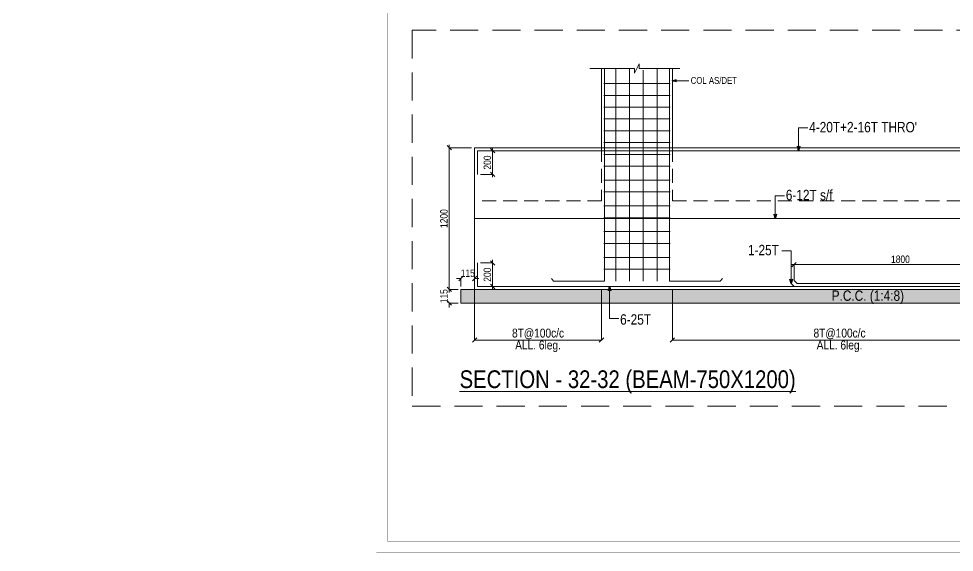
# Model space of a CAD drawing. Header units: millimetres. Extents: x 1112055 to 3390982, y -148532 to 766891.
# Drawn here: x 2311479 to 2343160, y 210041 to 228121 of the extents above; entities that cross this region are included whole.
import ezdxf

# ---------------------------------------------------------------- set-up
doc = ezdxf.new("R2010")
doc.units = ezdxf.units.MM
doc.header["$PDMODE"] = 35
doc.header["$PDSIZE"] = -25
doc.linetypes.add('Hidden', pattern=[9.525, 6.35, -3.175])
for name, color, linetype, lineweight in [('B FOOTING', 49, 'Continuous', 20), ('B HATCH', 250, 'Continuous', 0), ('B P.C.C', 251, 'Continuous', 0), ('B STEEL', 34, 'Continuous', 15), ('B STEEL TEXT', 7, 'Continuous', 15), ('B TITLE BLOCK', 250, 'Continuous', 0), ('B-COL NO', 7, 'Continuous', 5), ('B-ST DIM', 250, 'Continuous', 18), ('P STEEL', 7, 'Continuous', 30)]:
    doc.layers.add(name, color=color, linetype=linetype, lineweight=lineweight)
doc.styles.add('ARIAL', font='arial.ttf')
doc.styles.add('Q1', font='g13f12d.shx', dxfattribs={"width": 0.8})
doc.styles.add('SWINC', font='swissc.ttf')
doc.styles.add('SWINS', font='swissc.ttf')
doc.dimstyles.new('BH-STD', dxfattribs={"dimscale": 0, "dimtxt": 230, "dimasz": 125, "dimexe": 0, "dimexo": 100, "dimgap": 50, "dimtad": 1, "dimdec": 0, "dimzin": 1, "dimdsep": 46, "dimtxsty": 'Q1', "dimblk": 'ARCHTICK', "dimcen": 1, "dimdle": 100, "dimclrd": 250, "dimclre": 250, "dimclrt": 256, "dimadec": 0, "dimazin": 0, "dimtfac": 1, "dimtdec": 0, "dimtix": 1, "dimtofl": 0, "dimtmove": 0, "dimatfit": 2, "dimfxl": 1, "dimtolj": 1, "dimtzin": 0, "dimlwd": 9, "dimlwe": 9, "dimarcsym": 0})
doc.dimstyles.new('BHOOMI', dxfattribs={"dimtxt": 230, "dimasz": 150, "dimexe": 10, "dimexo": 0, "dimgap": 25, "dimtad": 1, "dimdec": 0, "dimzin": 0, "dimdsep": 46, "dimtxsty": 'SWINC', "dimblk": 'OBLIQUE', "dimcen": 0.09, "dimclrd": 250, "dimclre": 250, "dimclrt": 256, "dimaunit": 1, "dimadec": 3, "dimazin": 0, "dimtfac": 1, "dimtdec": 0, "dimtofl": 0, "dimtmove": 1, "dimatfit": 3, "dimfxl": 100, "dimtolj": 1, "dimtzin": 0, "dimlwd": 9, "dimlwe": 5, "dimarcsym": 0})
doc.dimstyles.new('DIM 1', dxfattribs={"dimscale": 0, "dimtxt": 230, "dimasz": 150, "dimexe": 0.18, "dimexo": 0.0625, "dimgap": 0.5, "dimtad": 1, "dimdec": 0, "dimzin": 0, "dimdsep": 46, "dimtxsty": 'ARIAL', "dimblk": 'OBLIQUE', "dimcen": 6, "dimse1": 1, "dimse2": 1, "dimclrd": 256, "dimclrt": 256, "dimadec": 0, "dimazin": 2, "dimtfac": 0.75, "dimtdec": 0, "dimtix": 1, "dimtofl": 0, "dimtmove": 1, "dimatfit": 3, "dimldrblk": 'OPEN30', "dimfxl": 0.18, "dimfrac": 1, "dimtolj": 1, "dimtzin": 0, "dimlwd": -1, "dimarcsym": 0})

# ---------------------------------------------------------------- blocks, each defined once
blk = doc.blocks.new('_Oblique')
at = {"color": 0, "linetype": 'ByBlock', "lineweight": -2}
blk.add_line((-0.5, -0.5), (0.5, 0.5), dxfattribs=at)
blk = doc.blocks.new('_Open30')
at = {"color": 0, "linetype": 'ByBlock', "lineweight": -2}
for p, q in [((-1, 0.27), (0, 0)), ((0, 0), (-1, -0.27)), ((0, 0), (-1, 0))]:
    blk.add_line(p, q, dxfattribs=at)
blk = doc.blocks.new('*D2291')
at = {"layer": 'B-ST DIM', "color": 7, "lineweight": 9, "ltscale": 50, "transparency": 16777216}
for p, q in [((2327528, 218947), (2327528, 219947)), ((2327115, 219847), (2327528, 219847))]:
    blk.add_line(p, q, dxfattribs=at)
at = {"layer": 'B-ST DIM', "color": 7, "linetype": 'Hidden', "lineweight": 9, "ltscale": 50, "transparency": 16777216}
blk.add_line((2327115, 219047), (2327528, 219047), dxfattribs=at)
at = {"layer": 'Defpoints', "color": 0, "ltscale": 50, "transparency": 16777216}
for p in [(2327015, 219847), (2327528, 219847), (2327015, 219047)]:
    blk.add_point(p, dxfattribs=at)
at = {"layer": 'B-ST DIM', "color": 7, "lineweight": 9, "ltscale": 50, "transparency": 16777216, "xscale": 150, "yscale": 150, "zscale": 150}
for p, rotation in [((2327528, 219847), 90), ((2327528, 219047), 270)]:
    blk.add_blockref('_Oblique', p, dxfattribs=dict(at, rotation=rotation))
at = {"layer": 'B-ST DIM', "color": 7, "ltscale": 50, "transparency": 16777216, "insert": (2327349, 219447), "char_height": 250, "attachment_point": 5, "rotation": 90, "style": 'SWINC'}
blk.add_mtext('\\A1;200', dxfattribs=at)
blk = doc.blocks.new('*D2292')
at = {"layer": 'B-ST DIM', "color": 7, "lineweight": 9, "ltscale": 50, "transparency": 16777216}
for p, q in [((2326058, 218847), (2326058, 223847)), ((2326815, 223747), (2326058, 223747))]:
    blk.add_line(p, q, dxfattribs=at)
at = {"layer": 'B-ST DIM', "color": 7, "linetype": 'Hidden', "lineweight": 9, "ltscale": 50, "transparency": 16777216}
blk.add_line((2326355, 218947), (2326058, 218947), dxfattribs=at)
at = {"layer": 'Defpoints', "color": 0, "ltscale": 50, "transparency": 16777216}
for p in [(2326058, 223747), (2326915, 223747), (2326455, 218947)]:
    blk.add_point(p, dxfattribs=at)
at = {"layer": 'B-ST DIM', "color": 7, "lineweight": 9, "ltscale": 50, "transparency": 16777216, "xscale": 150, "yscale": 150, "zscale": 150}
for p, rotation in [((2326058, 223747), 90), ((2326058, 218947), 270)]:
    blk.add_blockref('_Oblique', p, dxfattribs=dict(at, rotation=rotation))
at = {"layer": 'B-ST DIM', "color": 7, "ltscale": 50, "transparency": 16777216, "insert": (2325879, 221347), "char_height": 250, "attachment_point": 5, "rotation": 90, "style": 'SWINC'}
blk.add_mtext('\\A1;1200', dxfattribs=at)
blk = doc.blocks.new('*D2293')
at = {"layer": 'B-ST DIM', "color": 7, "lineweight": 9, "ltscale": 50, "transparency": 16777216}
for p, q in [((2326058, 218947), (2326058, 219097)), ((2326355, 218487), (2326058, 218487)), ((2326058, 218487), (2326058, 218337))]:
    blk.add_line(p, q, dxfattribs=at)
at = {"layer": 'B-ST DIM', "color": 7, "linetype": 'Hidden', "lineweight": 9, "ltscale": 50, "transparency": 16777216}
blk.add_line((2326355, 218947), (2326058, 218947), dxfattribs=at)
at = {"layer": 'Defpoints', "color": 0, "ltscale": 50, "transparency": 16777216}
for p in [(2326455, 218947), (2326058, 218487), (2326455, 218487)]:
    blk.add_point(p, dxfattribs=at)
at = {"layer": 'B-ST DIM', "color": 7, "lineweight": 9, "ltscale": 50, "transparency": 16777216, "xscale": 150, "yscale": 150, "zscale": 150}
for p, rotation in [((2326058, 218947), 270), ((2326058, 218487), 90)]:
    blk.add_blockref('_Oblique', p, dxfattribs=dict(at, rotation=rotation))
at = {"layer": 'B-ST DIM', "color": 7, "ltscale": 50, "transparency": 16777216, "insert": (2325880, 218717), "char_height": 250, "attachment_point": 5, "rotation": 90, "style": 'SWINC'}
blk.add_mtext('\\A1;115', dxfattribs=at)
blk = doc.blocks.new('*D2294')
at = {"layer": 'B-ST DIM', "color": 7, "lineweight": 9, "ltscale": 50, "transparency": 16777216}
for p, q in [((2326455, 219317), (2326305, 219317)), ((2326915, 219047), (2326915, 219317)), ((2326915, 219317), (2327065, 219317))]:
    blk.add_line(p, q, dxfattribs=at)
at = {"layer": 'B-ST DIM', "color": 7, "linetype": 'Hidden', "lineweight": 9, "ltscale": 50, "transparency": 16777216}
blk.add_line((2326455, 219047), (2326455, 219317), dxfattribs=at)
at = {"layer": 'Defpoints', "color": 0, "ltscale": 50, "transparency": 16777216}
for p in [(2326915, 219317), (2326455, 218947), (2326915, 218947)]:
    blk.add_point(p, dxfattribs=at)
at = {"layer": 'B-ST DIM', "color": 7, "lineweight": 9, "ltscale": 50, "transparency": 16777216, "xscale": 150, "yscale": 150, "zscale": 150}
blk.add_blockref('_Oblique', (2326455, 219317), dxfattribs=at)
at = {"layer": 'B-ST DIM', "color": 7, "lineweight": 9, "ltscale": 50, "transparency": 16777216, "xscale": 150, "yscale": 150, "zscale": 150, "rotation": 180}
blk.add_blockref('_Oblique', (2326915, 219317), dxfattribs=at)
at = {"layer": 'B-ST DIM', "color": 7, "ltscale": 50, "transparency": 16777216, "insert": (2326685, 219495), "char_height": 250, "attachment_point": 5, "style": 'SWINC'}
blk.add_mtext('\\A1;115', dxfattribs=at)
blk = doc.blocks.new('*D2295')
at = {"layer": 'B-ST DIM', "color": 7, "lineweight": 9, "ltscale": 50, "transparency": 16777216}
for p, q in [((2327528, 223747), (2327528, 222747)), ((2327115, 222847), (2327528, 222847))]:
    blk.add_line(p, q, dxfattribs=at)
at = {"layer": 'B-ST DIM', "color": 7, "linetype": 'Hidden', "lineweight": 9, "ltscale": 50, "transparency": 16777216}
blk.add_line((2327115, 223647), (2327528, 223647), dxfattribs=at)
at = {"layer": 'Defpoints', "color": 0, "ltscale": 50, "transparency": 16777216}
for p in [(2327015, 223647), (2327015, 222847), (2327528, 222847)]:
    blk.add_point(p, dxfattribs=at)
at = {"layer": 'B-ST DIM', "color": 7, "lineweight": 9, "ltscale": 50, "transparency": 16777216, "xscale": 150, "yscale": 150, "zscale": 150}
for p, rotation in [((2327528, 223647), 90), ((2327528, 222847), 270)]:
    blk.add_blockref('_Oblique', p, dxfattribs=dict(at, rotation=rotation))
at = {"layer": 'B-ST DIM', "color": 7, "ltscale": 50, "transparency": 16777216, "insert": (2327349, 223247), "char_height": 250, "attachment_point": 5, "rotation": 90, "style": 'SWINC'}
blk.add_mtext('\\A1;200', dxfattribs=at)
blk = doc.blocks.new('*D2297')
at = {"layer": 'B-ST DIM', "color": 7, "linetype": 'Hidden', "lineweight": 9, "ltscale": 50, "transparency": 16777216}
blk.add_line((2344936, 221847), (2344936, 219790), dxfattribs=at)
at = {"layer": 'B-ST DIM', "color": 7, "lineweight": 9, "ltscale": 50, "transparency": 16777216}
for p, q in [((2345036, 219790), (2337636, 219790)), ((2337736, 219247), (2337736, 219790))]:
    blk.add_line(p, q, dxfattribs=at)
at = {"layer": 'Defpoints', "color": 0, "ltscale": 50, "transparency": 16777216}
for p in [(2344936, 221947), (2337736, 219790), (2337736, 219147)]:
    blk.add_point(p, dxfattribs=at)
at = {"layer": 'B-ST DIM', "color": 7, "lineweight": 9, "ltscale": 50, "transparency": 16777216, "xscale": 150, "yscale": 150, "zscale": 150, "rotation": 180}
blk.add_blockref('_Oblique', (2337736, 219790), dxfattribs=at)
at = {"layer": 'B-ST DIM', "color": 7, "lineweight": 9, "ltscale": 50, "transparency": 16777216, "xscale": 150, "yscale": 150, "zscale": 150}
blk.add_blockref('_Oblique', (2344936, 219790), dxfattribs=at)
at = {"layer": 'B-ST DIM', "color": 7, "ltscale": 50, "transparency": 16777216, "insert": (2341336, 219969), "char_height": 250, "attachment_point": 5, "style": 'SWINC'}
blk.add_mtext('\\A1;1800', dxfattribs=at)
blk = doc.blocks.new('*D2298')
at = {"layer": 'B-ST DIM', "color": 250, "lineweight": 5, "ltscale": 50, "transparency": 16777216}
for p, q in [((2326915, 218947), (2326915, 217222)), ((2331215, 218947), (2331215, 217222))]:
    blk.add_line(p, q, dxfattribs=at)
at = {"layer": 'B-ST DIM', "color": 250, "lineweight": 9, "ltscale": 50, "transparency": 16777216}
blk.add_line((2331215, 217232), (2326915, 217232), dxfattribs=at)
at = {"layer": 'Defpoints', "color": 0, "ltscale": 50, "transparency": 16777216}
for p in [(2326915, 218947), (2331215, 218947), (2326915, 217232)]:
    blk.add_point(p, dxfattribs=at)
at = {"layer": 'B-ST DIM', "color": 250, "lineweight": 9, "ltscale": 50, "transparency": 16777216, "xscale": 150, "yscale": 150, "zscale": 150, "rotation": 180}
blk.add_blockref('_Oblique', (2326915, 217232), dxfattribs=at)
at = {"layer": 'B-ST DIM', "color": 250, "lineweight": 9, "ltscale": 50, "transparency": 16777216, "xscale": 150, "yscale": 150, "zscale": 150}
blk.add_blockref('_Oblique', (2331215, 217232), dxfattribs=at)
at = {"layer": 'B-ST DIM', "color": 7, "ltscale": 50, "transparency": 16777216, "char_height": 300, "attachment_point": 5, "style": 'SWINC'}
for s, insert in [('\\A1;8T@100c/c', (2329065, 217439)), ('\\A1;ALL. 6leg.', (2329065, 217018))]:
    blk.add_mtext(s, dxfattribs=dict(at, insert=insert))
blk = doc.blocks.new('*D2299')
at = {"layer": 'B-ST DIM', "color": 250, "lineweight": 5, "ltscale": 50, "transparency": 16777216}
for p, q in [((2333615, 218947), (2333615, 217222)), ((2344936, 218947), (2344936, 217222))]:
    blk.add_line(p, q, dxfattribs=at)
at = {"layer": 'B-ST DIM', "color": 250, "lineweight": 9, "ltscale": 50, "transparency": 16777216}
blk.add_line((2333615, 217232), (2344936, 217232), dxfattribs=at)
at = {"layer": 'Defpoints', "color": 0, "ltscale": 50, "transparency": 16777216}
for p in [(2333615, 218947), (2344936, 218947), (2344936, 217232)]:
    blk.add_point(p, dxfattribs=at)
at = {"layer": 'B-ST DIM', "color": 250, "lineweight": 9, "ltscale": 50, "transparency": 16777216, "xscale": 150, "yscale": 150, "zscale": 150, "rotation": 180}
blk.add_blockref('_Oblique', (2333615, 217232), dxfattribs=at)
at = {"layer": 'B-ST DIM', "color": 250, "lineweight": 9, "ltscale": 50, "transparency": 16777216, "xscale": 150, "yscale": 150, "zscale": 150}
blk.add_blockref('_Oblique', (2344936, 217232), dxfattribs=at)
at = {"layer": 'B-ST DIM', "color": 7, "ltscale": 50, "transparency": 16777216, "char_height": 300, "attachment_point": 5, "style": 'SWINC'}
for s, insert in [('\\A1;8T@100c/c', (2339275, 217439)), ('\\A1;ALL. 6leg.', (2339275, 217018))]:
    blk.add_mtext(s, dxfattribs=dict(at, insert=insert))

msp = doc.modelspace()

# ---------------------------------------------------------------- hatches: boundary and pattern name
at = {"layer": 'B HATCH', "lineweight": 0}
h = msp.add_hatch(dxfattribs=at)
h.set_pattern_fill('AR-CONC', color=250, scale=3, style=0)
h.set_pattern_definition([(50, (764994.54, -301099.55), (546.55401, -47.81726), [57.15, -628.65]), (355, (764994.54, -301099.55), (-105.73026, 573.17054), [45.72, -502.92175]), (100.451445, (765040.1, -301103.54), (440.82374, 525.35326), [48.57003, -534.27073]), (46.1842, (764994.54, -300947.15), (813.23712, -126.12698), [85.725, -942.975]), (96.63556, (765062.3, -300957.7), (712.2124, 742.27837), [72.85507, -801.40682]), (351.18415, (764994.54, -300947.15), (712.2124, 742.27837), [68.5799, -754.3792]), (21, (765070.74, -300985.25), (454.84317, -306.7956), [57.15, -628.65]), (326, (765070.74, -300985.25), (185.40609, 552.5639), [45.72, -502.92]), (71.451445, (765108.65, -301010.8), (640.24926, 245.7683), [48.57003, -534.26981]), (37.5, (764994.54, -301099.55), (9.26581, 253.665117), [0, -496.824, 0, -510.54, 0, -504.825]), (7.5, (764994.54, -301099.55), (200.458988, 300.541724), [0, -291.084, 0, -485.394, 0, -192.405]), (327.5, (764824.62, -301099.55), (406.771786, -17.186232), [0, -190.5, 0, -594.36, 0, -788.67]), (317.5, (764748.42, -301099.55), (444.387544, 76.27947), [0, -247.65, 0, -394.716, 0, -560.07])])
h.paths.add_polyline_path([(2326455.5, 218946.8), (2326455.5, 218486.8), (2355395.5, 218486.8), (2355395.5, 218946.8)])

# ---------------------------------------------------------------- linework, layer by layer
at = {"layer": 'B FOOTING', "color": 1, "lineweight": 13, "ltscale": 10}
for p, q in [((2331215.5, 223746.8), (2331215.5, 226438.7)), ((2333615.5, 223746.8), (2333615.5, 226438.7))]:
    msp.add_line(p, q, dxfattribs=at)
at = {"layer": 'B FOOTING'}
for p, q in [((2326915.5, 218946.8), (2326915.5, 223746.8)), ((2326915.5, 223746.8), (2354935.5, 223746.8))]:
    msp.add_line(p, q, dxfattribs=at)
at = {"layer": 'B FOOTING', "color": 1, "lineweight": 13, "ltscale": 10}
msp.add_lwpolyline([(2330818.1, 226438.7), (2332325.8, 226438.7), (2332325.8, 226280.3), (2332491.1, 226589.7), (2332491.1, 226438.7), (2333865.1, 226438.7)], dxfattribs=at)
at = {"layer": 'B FOOTING'}
msp.add_lwpolyline([(2326455.5, 218946.8), (2355395.5, 218946.8), (2355395.5, 218486.8), (2326455.5, 218486.8)], close=True, dxfattribs=at)
at = {"layer": 'B P.C.C', "color": 250, "linetype": 'Hidden', "lineweight": 0, "ltscale": 150}
msp.add_lwpolyline([(2324804.8, 214994.8), (2375620.2, 214994.8), (2375620.2, 227727.3), (2324804.8, 227727.3)], close=True, dxfattribs=at)
at = {"layer": 'B P.C.C', "color": 250, "linetype": 'Hidden', "lineweight": 0, "ltscale": 75}
for points in [[(2331215.5, 223746.8), (2331215.5, 221946.8), (2326915.5, 221946.8)], [(2333615.5, 223746.8), (2333615.5, 221946.8), (2344935.5, 221946.8), (2344935.5, 223746.8)]]:
    msp.add_lwpolyline(points, dxfattribs=at)
at = {"layer": 'B STEEL'}
for p, q in [((2326915.5, 221346.8), (2354935.5, 221346.8)), ((2337735.5, 219046.8), (2337635.5, 219146.8))]:
    msp.add_line(p, q, dxfattribs=at)
for points in [[(2327015.5, 222846.8), (2327015.5, 223646.8), (2354835.5, 223646.8), (2354835.5, 222846.8)], [(2327015.5, 219846.8), (2327015.5, 219046.8), (2354835.5, 219046.8), (2354835.5, 219846.8)], [(2337735.5, 219246.8), (2337835.5, 219146.8), (2353235.5, 219146.8), (2353335.5, 219246.8)]]:
    msp.add_lwpolyline(points, dxfattribs=at)
at = {"layer": 'B TITLE BLOCK', "color": 1, "const_width": 8.39}
msp.add_lwpolyline([(2323589.5, 286764.9), (2323589.5, 210044.9), (2395383.2, 210044.9), (2395383.2, 286764.9)], close=True, dxfattribs=at)
at = {"layer": 'B TITLE BLOCK', "color": 250, "lineweight": 0, "const_width": 8.39}
msp.add_lwpolyline([(2323963.2, 286391.1), (2323963.2, 210418.7), (2395009.5, 210418.7), (2395009.5, 286391.1)], close=True, dxfattribs=at)
at = {"layer": 'P STEEL', "color": 250, "lineweight": 0}
for p, q in [((2331700.3, 226438.7), (2331700.3, 219230.9)), ((2332157.1, 226438.7), (2332157.1, 219230.9)), ((2332628.7, 226381.6), (2332628.7, 219230.9)), ((2333100.3, 226438.7), (2333100.3, 219230.9)), ((2333540.5, 225923.5), (2331290.5, 225923.5)), ((2333540.5, 225523.5), (2331290.5, 225523.5)), ((2333540.5, 225123.5), (2331290.5, 225123.5)), ((2333540.5, 224723.5), (2331290.5, 224723.5)), ((2333540.5, 224323.5), (2331290.5, 224323.5)), ((2333540.5, 223923.5), (2331290.5, 223923.5)), ((2333540.5, 223523.5), (2331290.5, 223523.5)), ((2333540.5, 223123.5), (2331290.5, 223123.5)), ((2333540.5, 222651.1), (2331290.5, 222651.1)), ((2333540.5, 222251.1), (2331290.5, 222251.1)), ((2333540.5, 221778.7), (2331290.5, 221778.7)), ((2333540.5, 221378.7), (2331290.5, 221378.7)), ((2333540.5, 220906.3), (2331290.5, 220906.3)), ((2333540.5, 220506.3), (2331290.5, 220506.3)), ((2333540.5, 220033.9), (2331290.5, 220033.9)), ((2333540.5, 219633.9), (2331290.5, 219633.9))]:
    msp.add_line(p, q, dxfattribs=at)
for points in [[(2331315.5, 226438.7), (2331315.5, 219230.9), (2329593.4, 219230.9), (2329515.5, 219312.7)], [(2333515.5, 226438.7), (2333515.5, 219230.9), (2335237.5, 219230.9), (2335315.5, 219312.7)]]:
    msp.add_lwpolyline(points, dxfattribs=at)

# ---------------------------------------------------------------- texts
at = {"layer": 'B STEEL TEXT', "lineweight": 5, "style": 'SWINS'}
msp.add_text('COL AS/DET', height=230, dxfattribs=at).set_placement((2334235, 225912.5))
at = {"layer": 'B STEEL TEXT', "lineweight": 9, "style": 'SWINC'}
for s, p in [("4-20T+2-16T THRO'", (2338246.3, 224271.8)), ('6-12T s/f', (2337454.8, 221971.8)), ('1-25T', (2336173.3, 220107.3)), ('P.C.C. (1:4:8)', (2339007.8, 218562.1)), ('6-25T', (2331843.9, 217755.2))]:
    msp.add_text(s, height=350, dxfattribs=at).set_placement(p)
at = {"layer": 'B TITLE BLOCK', "color": 251, "insert": (2388951.5, 219768.7), "char_height": 184.392, "attachment_point": 2, "style": 'SWINC'}
msp.add_mtext_dynamic_manual_height_columns('\\pxsm1,qj;{\\fBankGothic Lt BT|b0|i0|c0|p34;BHOOMI\\P\\ps*,q*;\\fGost|b0|i0|c0|p2;\\H0.8x;- CONSULTANTS -\\C1; }', width=482147.504, gutter_width=0, heights=[67819.6], dxfattribs=at)
at = {"layer": 'B-COL NO', "color": 3, "lineweight": 15, "style": 'SWINC'}
msp.add_text('%%USECTION - 32-32 (BEAM-750X1200)', height=600, dxfattribs=at).set_placement((2326408.6, 215605.3))

# ---------------------------------------------------------------- dimensions: what is measured, and where the dimension line sits
at = {"layer": 'B-ST DIM', "ltscale": 50}
for base, p1, p2, angle, picture, middle in [((2326057.9, 223746.8), (2326455.5, 218946.8), (2326915.5, 223746.8), 90, '*D2292', (2325879.4, 221346.8)), ((2327527.7, 222846.8), (2327015.5, 223646.8), (2327015.5, 222846.8), 270, '*D2295', (2327349.2, 223246.8)), ((2337735.5, 219790.2), (2344935.5, 221946.8), (2337735.5, 219146.8), 180, '*D2297', (2341335.5, 219968.6)), ((2327527.7, 219846.8), (2327015.5, 219046.8), (2327015.5, 219846.8), 90, '*D2291', (2327349.2, 219446.8)), ((2326057.9, 218486.8), (2326455.5, 218946.8), (2326455.5, 218486.8), 90, '*D2293', (2325879.5, 218716.8))]:
    dim = msp.add_linear_dim(base=base, p1=p1, p2=p2, angle=angle, dimstyle='BH-STD', override={"dimscale": 1, "dimtxt": 250, "dimasz": 150, "dimlfac": 0.25, "dimtxsty": 'SWINC', "dimblk1": 'Oblique', "dimblk2": 'Oblique', "dimsah": 1, "dimclrd": 7, "dimclre": 7, "dimclrt": 7}, dxfattribs=at)
    dim.commit()
    dim.dimension.update_dxf_attribs({"geometry": picture, "text_midpoint": middle})
dim = msp.add_linear_dim(base=(2326915.5, 219317.2), p1=(2326455.5, 218946.8), p2=(2326915.5, 218946.8), dimstyle='BH-STD', override={"dimscale": 1, "dimtxt": 250, "dimasz": 150, "dimlfac": 0.25, "dimtxsty": 'SWINC', "dimblk1": 'Oblique', "dimblk2": 'Oblique', "dimsah": 1, "dimclrd": 7, "dimclre": 7, "dimclrt": 7}, dxfattribs=at)
dim.commit()
dim.dimension.update_dxf_attribs({"geometry": '*D2294', "text_midpoint": (2326685.5, 219495.5)})
dim = msp.add_linear_dim(base=(2326915.5, 217231.8), p1=(2331215.5, 218946.8), p2=(2326915.5, 218946.8), angle=180, text='8T@100c/c\\XALL. 6leg.', dimstyle='BHOOMI', override={"dimtxt": 300, "dimclrt": 7}, dxfattribs=at)
dim.commit()
dim.dimension.update_dxf_attribs({"geometry": '*D2298', "text_midpoint": (2329065.5, 217231.8)})
dim = msp.add_linear_dim(base=(2344935.5, 217231.8), p1=(2333615.5, 218946.8), p2=(2344935.5, 218946.8), text='8T@100c/c\\XALL. 6leg.', dimstyle='BHOOMI', override={"dimtxt": 300, "dimclrt": 7}, dxfattribs=at)
dim.commit()
dim.dimension.update_dxf_attribs({"geometry": '*D2299', "text_midpoint": (2339275.5, 217231.8)})

# ---------------------------------------------------------------- leaders
at = {"layer": 'B STEEL TEXT', "lineweight": 5}
for points in [[(2333604.8, 226017.4), (2334169.2, 226017.4)], [(2337887.9, 223646.8), (2337887.9, 224418.5), (2338199, 224418.5)], [(2337096.5, 221346.8), (2337096.5, 222118.5), (2337407.5, 222118.5)], [(2337635.5, 219146.8), (2337635.5, 220249.7), (2337324.5, 220249.7)], [(2331485.5, 219046.8), (2331485.5, 217958.5), (2331796.6, 217958.5)]]:
    msp.add_leader(points, dimstyle='DIM 1', override={"dimscale": 1, "dimtad": 0, "dimtxsty": 'SWINC', "dimfxlon": 1, "dimlwd": 5, "dimarcsym": 2}, dxfattribs=at)

doc.saveas('drawing.dxf')
